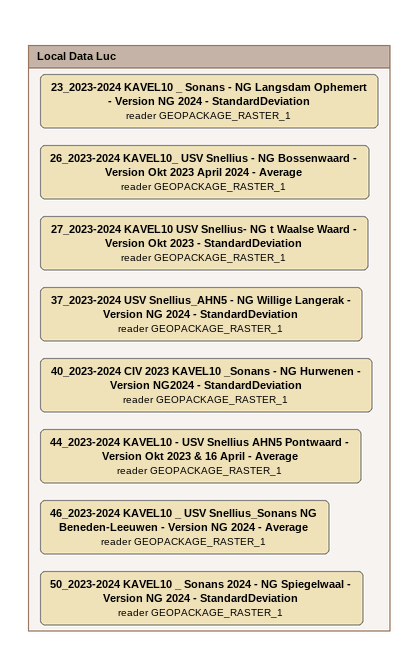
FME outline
Bookmark: Local Data Luc
23_2023-2024 KAVEL10 _ Sonans - NG Langsdam Ophemert - Version NG 2024 - StandardDeviation (reader GEOPACKAGE_RASTER_1)
26_2023-2024 KAVEL10_ USV Snellius - NG Bossenwaard - Version Okt 2023 April 2024 - Average (reader GEOPACKAGE_RASTER_1)
27_2023-2024 KAVEL10 USV Snellius- NG t Waalse Waard - Version Okt 2023 - StandardDeviation (reader GEOPACKAGE_RASTER_1)
37_2023-2024 USV Snellius_AHN5 - NG Willige Langerak - Version NG 2024 - StandardDeviation (reader GEOPACKAGE_RASTER_1)
40_2023-2024 CIV 2023 KAVEL10 _Sonans - NG Hurwenen - Version NG2024 - StandardDeviation (reader GEOPACKAGE_RASTER_1)
44_2023-2024 KAVEL10 - USV Snellius AHN5 Pontwaard - Version Okt 2023 & 16 April - Average (reader GEOPACKAGE_RASTER_1)
46_2023-2024 KAVEL10 _ USV Snellius_Sonans NG Beneden-Leeuwen - Version NG 2024 - Average (reader GEOPACKAGE_RASTER_1)
50_2023-2024 KAVEL10 _ Sonans 2024 - NG Spiegelwaal - Version NG 2024 - StandardDeviation (reader GEOPACKAGE_RASTER_1)
